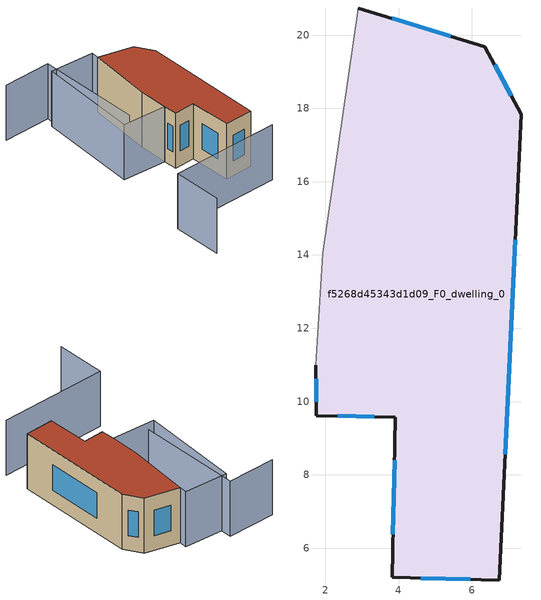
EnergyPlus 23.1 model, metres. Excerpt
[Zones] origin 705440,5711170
f5268d45343d1d09_F0_dwelling_0
 floor ground (EU_floor_Construction): 6.35,19.68 7.34,17.84 6.75,5.13 3.82,5.21 3.92,9.58 1.75,9.62 1.75,10.99 1.93,14.05 2.9,20.74 z0
 wall outside (EU_wall_Construction): 1.75,10.99 1.75,9.62 3.92,9.58 3.82,5.21 6.75,5.13 7.34,17.84 6.35,19.68 2.9,20.74 z0:6
 wall adiabatic (EU_wall_Construction): 2.9,20.74 1.93,14.05 1.75,10.99 z0:6
 window (EU_Window_Construction): 3.89,8.4 3.85,6.38 / 2.34,9.61 3.33,9.59 / 1.75,10.62 1.75,9.99 / 5.42,19.97 3.83,20.45 / 7.07,18.34 6.62,19.19 / 6.91,8.56 7.18,14.42 / 4.61,5.19 5.96,5.15 z1.62:4.38
 roof outside (EU_roof_Construction): 6.75,5.13 7.34,17.84 6.35,19.68 2.9,20.74 1.93,14.05 1.75,10.99 1.75,9.62 3.92,9.58 3.82,5.21 z6
shading: -4.99,-2.48 -4.78,2.72 / -4.78,2.72 6.6,2.27 / -6.01,23.36 -0.97,23.14 / -0.97,23.14 -1.44,12.3 / 3,21.53 1.75,10.99 / 1.75,10.99 -2.8,11.53 / -2.8,11.53 -1.55,22.07 / -1.55,22.07 3,21.53 z0:6
[Building]
EU S2 Campaign: North Axis=0; Terrain=City; Solar Distribution=FullExterior
[Site:Location]
London: Latitude=51.5; Longitude=-0.5; Time Zone=0; Elevation=25
[SizingPeriod:WeatherFileDays]
AnnualSizingPeriod: Begin Month=1; Begin Day of Month=1; End Month=12; End Day of Month=31; Day of Week for Start Day=Monday; Use Weather File Daylight Saving Period=No; Use Weather File Rain and Snow Indicators=No
[MATERIAL]
EU_InternalMass_Material: Roughness=MediumRough; Thickness=0.1; Conductivity=1; Density=1800; Specific Heat=900; Thermal Absorptance=0.9; Solar Absorptance=0.7; Visible Absorptance=0.7
[MATERIAL:NOMASS] Roughness=MediumRough; Thermal Absorptance=0.9; Solar Absorptance=0.7; Visible Absorptance=0.7
Name | Thermal Resistance
EU_wall_NoMass | 0.555556
EU_roof_NoMass | 0.510204
EU_floor_NoMass | 1.68919
[WINDOWMATERIAL:SIMPLEGLAZINGSYSTEM]
EU_Window_SimpleGlazing: UFactor=3.96; Solar Heat Gain Coefficient=0.85; Visible Transmittance=0.85
[CONSTRUCTION]
EU_wall_Construction: EU_wall_NoMass
EU_roof_Construction: EU_roof_NoMass
EU_floor_Construction: EU_floor_NoMass
EU_InternalMass_Construction: EU_InternalMass_Material
EU_Window_Construction: EU_Window_SimpleGlazing
[ZONE]
f5268d45343d1d09_F0_dwelling_0: Type=1; Multiplier=1; Ceiling Height=autocalculate; Volume=392.445; Floor Area=autocalculate; Part of Total Floor Area=Yes
[INTERNALMASS]
f5268d45343d1d09_F0_dwelling_0_EU_InternalMass: Construction=EU_InternalMass_Construction; Zone or ZoneList=f5268d45343d1d09_F0_dwelling_0; Surface Area=65.4072
[OTHEREQUIPMENT]
EU_Step8_InternalGain_f5268d45343d1d09_F0_dwelling_0_f000: Fuel Type=Electricity; Zone or ZoneList or Space or SpaceList=f5268d45343d1d09_F0_dwelling_0; Schedule=EU_Step8_GainSchedule_f5268d45343d1d09_F0_dwelling_0_f000; Design Level Calculation Method=Watts/Area; Power per Zone Floor Area=1; Fraction Latent=0; Fraction Radiant=0; Fraction Lost=0; Carbon Dioxide Generation Rate=0; EndUse Subcategory=EU_Step8_InternalGains
[ZONEVENTILATION:DESIGNFLOWRATE]
EU_ConstantAir_f5268d45343d1d09_F0_dwelling_0: Zone or ZoneList or Space or SpaceList=f5268d45343d1d09_F0_dwelling_0; Schedule=EU_AlwaysOn; Design Flow Rate Calculation Method=AirChanges/Hour; Air Changes per Hour=0.48; Ventilation Type=Natural; Fan Pressure Rise=0; Fan Total Efficiency=1; Constant Term Coefficient=1; Temperature Term Coefficient=0; Velocity Term Coefficient=0; Velocity Squared Term Coefficient=0; Minimum Indoor Temperature=-100; Maximum Indoor Temperature=100; Delta Temperature=-100; Minimum Outdoor Temperature=-100; Maximum Outdoor Temperature=100; Maximum Wind Speed=40
[HVACTEMPLATE:THERMOSTAT]
EU_HeatOnly_f5268d45343d1d09_F0_dwelling_0: Constant Heating Setpoint=20; Constant Cooling Setpoint=50
[HVACTEMPLATE:ZONE:IDEALLOADSAIRSYSTEM]
f5268d45343d1d09_F0_dwelling_0: Template Thermostat=EU_HeatOnly_f5268d45343d1d09_F0_dwelling_0; System Availability Schedule=EU_AlwaysOn; Maximum Heating Supply Air Temperature=50; Minimum Cooling Supply Air Temperature=13; Maximum Heating Supply Air Humidity Ratio=0.0156; Minimum Cooling Supply Air Humidity Ratio=0.0077; Heating Limit=NoLimit; Cooling Limit=NoLimit; Heating Availability Schedule=EU_AlwaysOn; Cooling Availability Schedule=EU_CoolingOff; Dehumidification Control Type=ConstantSensibleHeatRatio; Cooling Sensible Heat Ratio=0.7; Dehumidification Setpoint=60; Humidification Control Type=None; Humidification Setpoint=30; Outdoor Air Method=None; Outdoor Air Flow Rate per Person=0.00944; Outdoor Air Flow Rate per Zone Floor Area=0; Outdoor Air Flow Rate per Zone=0; Demand Controlled Ventilation Type=None; Outdoor Air Economizer Type=NoEconomizer; Heat Recovery Type=None; Sensible Heat Recovery Effectiveness=0.7; Latent Heat Recovery Effectiveness=0.65
[SIZING:ZONE]
f5268d45343d1d09_F0_dwelling_0: Zone Cooling Design Supply Air Temperature Input Method=SupplyAirTemperature; Zone Cooling Design Supply Air Temperature=13; Zone Heating Design Supply Air Temperature Input Method=SupplyAirTemperature; Zone Heating Design Supply Air Temperature=50; Zone Cooling Design Supply Air Humidity Ratio=0.008; Zone Heating Design Supply Air Humidity Ratio=0.008; Cooling Design Air Flow Method=DesignDay; Cooling Design Air Flow Rate=0; Cooling Minimum Air Flow per Zone Floor Area=0.000762; Cooling Minimum Air Flow=0; Cooling Minimum Air Flow Fraction=0.2; Heating Design Air Flow Method=DesignDay; Heating Design Air Flow Rate=0; Heating Maximum Air Flow per Zone Floor Area=0.002032; Heating Maximum Air Flow=0.141576; Heating Maximum Air Flow Fraction=0.3; Account for Dedicated Outdoor Air System=No; Dedicated Outdoor Air System Control Strategy=NeutralSupplyAir; Dedicated Outdoor Air Low Setpoint Temperature for Design=autosize; Dedicated Outdoor Air High Setpoint Temperature for Design=autosize; Zone Load Sizing Method=Sensible Load Only No Latent Load; Zone Latent Cooling Design Supply Air Humidity Ratio Input Method=HumidityRatioDifference; Zone Cooling Design Supply Air Humidity Ratio Difference=0.005; Zone Latent Heating Design Supply Air Humidity Ratio Input Method=HumidityRatioDifference; Zone Humidification Design Supply Air Humidity Ratio Difference=0.005
[SCHEDULE:CONSTANT]
Name | Hourly Value
EU_AlwaysOn | 1
EU_CoolingOff | 0
[SCHEDULE:FILE]
EU_Step8_GainSchedule_f5268d45343d1d09_F0_dwelling_0_f000: File=../../schedules/f5268d45343d1d09/f5268d45343d1d09_F0_dwelling_0_f000_gain.csv; Column Number=1; Rows to Skip at Top=0; Number of Hours of Data=8760; Column Separator=Comma; Interpolate to Timestep=No; Minutes per Item=60; Adjust Schedule for Daylight Savings=Yes
